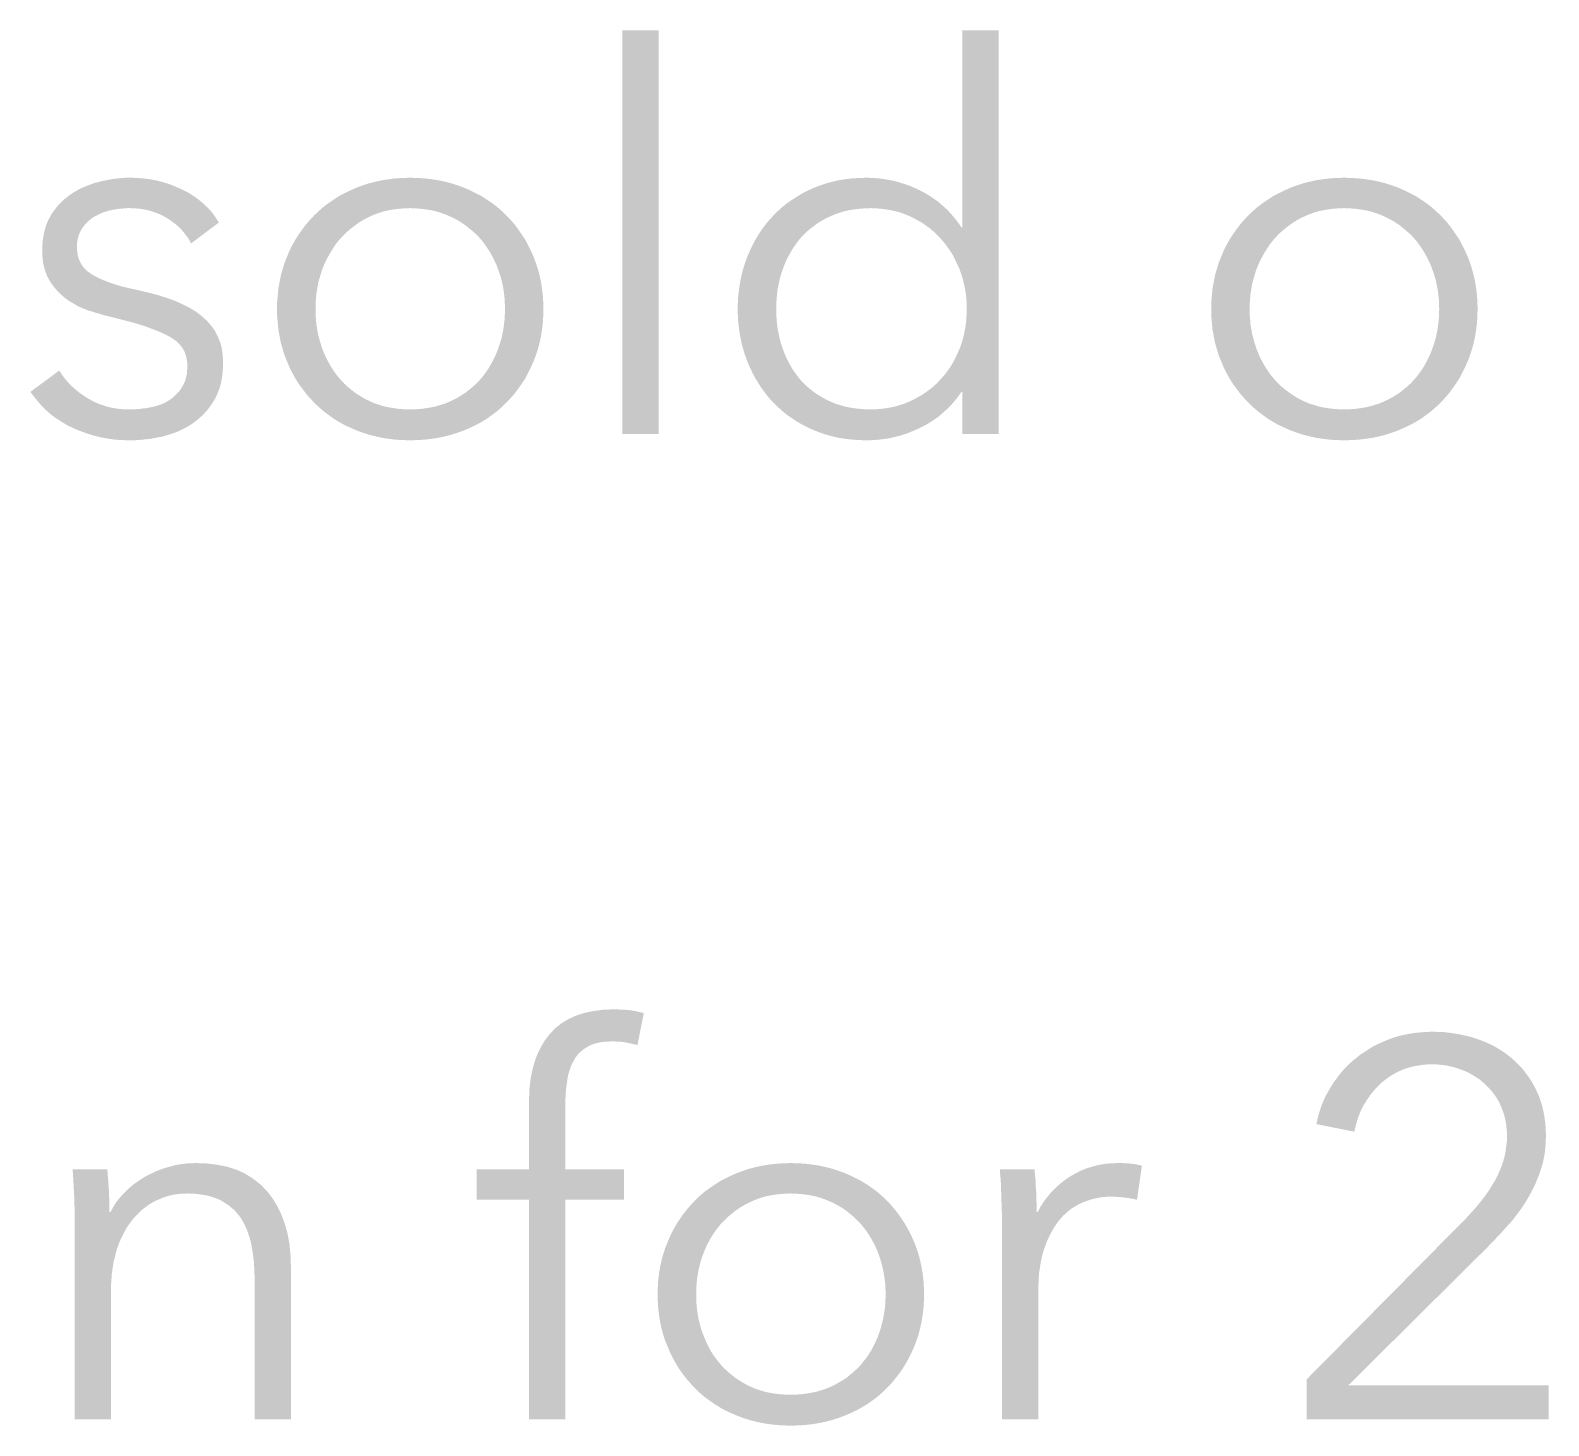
# Model space of a CAD drawing. Header units: millimetres. Extents: x 6 to 126, y 130 to 351.
# Drawn here: x 46.24 to 53.64, y 254.37 to 261.17 of the extents above; entities that cross this region are included whole.
import ezdxf

# ---------------------------------------------------------------- set-up
doc = ezdxf.new("R2010")
doc.units = ezdxf.units.MM
doc.layers.add('RASTER', color=7, linetype='Continuous')

msp = doc.modelspace()

# ---------------------------------------------------------------- hatches: boundary and pattern name
at = {"layer": 'RASTER'}
for points in [[(49.305, 259.2), (49.128, 259.2), (49.128, 261.166), (49.305, 261.166)], [(47.027, 260.128), (47.017, 260.147), (47.005, 260.164), (46.992, 260.181), (46.978, 260.197), (46.963, 260.212), (46.946, 260.226), (46.928, 260.239), (46.909, 260.252), (46.889, 260.263), (46.868, 260.273), (46.846, 260.281), (46.824, 260.288), (46.801, 260.293), (46.777, 260.297), (46.753, 260.299), (46.728, 260.3), (46.716, 260.3), (46.705, 260.299), (46.693, 260.298), (46.681, 260.297), (46.67, 260.296), (46.658, 260.294), (46.646, 260.292), (46.634, 260.289), (46.623, 260.287), (46.612, 260.283), (46.601, 260.28), (46.59, 260.276), (46.58, 260.271), (46.57, 260.266), (46.56, 260.261), (46.551, 260.256), (46.542, 260.25), (46.534, 260.243), (46.526, 260.236), (46.518, 260.229), (46.511, 260.221), (46.505, 260.213), (46.498, 260.205), (46.493, 260.196), (46.488, 260.186), (46.483, 260.177), (46.479, 260.167), (46.476, 260.156), (46.474, 260.145), (46.472, 260.134), (46.471, 260.122), (46.471, 260.11), (46.472, 260.089), (46.475, 260.07), (46.48, 260.051), (46.488, 260.034), (46.498, 260.018), (46.51, 260.004), (46.524, 259.991), (46.541, 259.979), (46.56, 259.968), (46.581, 259.957), (46.605, 259.947), (46.631, 259.937), (46.66, 259.927), (46.691, 259.918), (46.725, 259.91), (46.762, 259.902), (46.814, 259.89), (46.863, 259.877), (46.908, 259.863), (46.949, 259.848), (46.987, 259.831), (47.022, 259.813), (47.053, 259.794), (47.08, 259.773), (47.104, 259.751), (47.125, 259.727), (47.143, 259.702), (47.157, 259.674), (47.169, 259.645), (47.177, 259.614), (47.181, 259.581), (47.183, 259.546), (47.182, 259.52), (47.18, 259.496), (47.177, 259.472), (47.173, 259.45), (47.167, 259.428), (47.16, 259.408), (47.152, 259.389), (47.143, 259.37), (47.132, 259.353), (47.121, 259.336), (47.109, 259.32), (47.096, 259.305), (47.083, 259.291), (47.068, 259.278), (47.053, 259.265), (47.037, 259.253), (47.021, 259.242), (47.004, 259.232), (46.986, 259.223), (46.968, 259.214), (46.95, 259.207), (46.93, 259.2), (46.911, 259.194), (46.891, 259.188), (46.87, 259.184), (46.849, 259.18), (46.829, 259.176), (46.808, 259.174), (46.788, 259.172), (46.767, 259.17), (46.746, 259.169), (46.725, 259.169), (46.691, 259.17), (46.657, 259.172), (46.623, 259.177), (46.59, 259.183), (46.556, 259.191), (46.523, 259.201), (46.49, 259.213), (46.458, 259.226), (46.426, 259.241), (46.396, 259.259), (46.367, 259.278), (46.339, 259.299), (46.313, 259.323), (46.289, 259.348), (46.266, 259.376), (46.244, 259.405), (46.385, 259.509), (46.397, 259.49), (46.411, 259.471), (46.426, 259.453), (46.443, 259.435), (46.461, 259.419), (46.48, 259.403), (46.501, 259.388), (46.523, 259.374), (46.546, 259.361), (46.569, 259.35), (46.593, 259.341), (46.618, 259.333), (46.643, 259.327), (46.669, 259.323), (46.696, 259.32), (46.723, 259.32), (46.737, 259.32), (46.751, 259.32), (46.765, 259.321), (46.779, 259.322), (46.792, 259.324), (46.806, 259.325), (46.819, 259.328), (46.832, 259.33), (46.845, 259.333), (46.857, 259.336), (46.869, 259.34), (46.881, 259.344), (46.892, 259.349), (46.903, 259.354), (46.913, 259.36), (46.923, 259.366), (46.933, 259.373), (46.942, 259.38), (46.95, 259.388), (46.958, 259.396), (46.966, 259.404), (46.973, 259.413), (46.979, 259.423), (46.985, 259.433), (46.991, 259.443), (46.996, 259.454), (47, 259.466), (47.003, 259.478), (47.006, 259.491), (47.007, 259.504), (47.008, 259.518), (47.009, 259.533), (47.007, 259.556), (47.003, 259.578), (46.996, 259.598), (46.986, 259.617), (46.973, 259.634), (46.957, 259.65), (46.938, 259.664), (46.917, 259.677), (46.892, 259.689), (46.865, 259.701), (46.836, 259.712), (46.804, 259.724), (46.769, 259.735), (46.732, 259.746), (46.692, 259.756), (46.65, 259.767), (46.636, 259.77), (46.622, 259.774), (46.608, 259.777), (46.594, 259.781), (46.579, 259.786), (46.564, 259.79), (46.549, 259.795), (46.534, 259.799), (46.519, 259.804), (46.504, 259.81), (46.49, 259.816), (46.475, 259.823), (46.461, 259.831), (46.448, 259.839), (46.434, 259.847), (46.421, 259.856), (46.408, 259.866), (46.396, 259.877), (46.385, 259.888), (46.374, 259.899), (46.363, 259.911), (46.353, 259.924), (46.344, 259.937), (46.335, 259.951), (46.327, 259.966), (46.321, 259.982), (46.315, 259.998), (46.31, 260.016), (46.306, 260.034), (46.304, 260.053), (46.302, 260.073), (46.302, 260.094), (46.302, 260.117), (46.304, 260.139), (46.307, 260.161), (46.311, 260.181), (46.316, 260.201), (46.322, 260.219), (46.329, 260.237), (46.338, 260.254), (46.347, 260.271), (46.358, 260.286), (46.369, 260.301), (46.381, 260.315), (46.393, 260.328), (46.406, 260.341), (46.421, 260.352), (46.436, 260.364), (46.451, 260.374), (46.467, 260.384), (46.484, 260.393), (46.501, 260.401), (46.518, 260.408), (46.537, 260.415), (46.555, 260.422), (46.575, 260.427), (46.594, 260.432), (46.614, 260.436), (46.634, 260.44), (46.654, 260.443), (46.674, 260.445), (46.695, 260.447), (46.715, 260.448), (46.736, 260.448), (46.768, 260.447), (46.799, 260.444), (46.83, 260.44), (46.861, 260.434), (46.892, 260.426), (46.923, 260.416), (46.953, 260.404), (46.983, 260.391), (47.012, 260.376), (47.039, 260.359), (47.064, 260.341), (47.087, 260.322), (47.109, 260.301), (47.129, 260.279), (47.146, 260.255), (47.162, 260.23)], [(49.136, 255.469), (48.85, 255.469), (48.85, 254.4), (48.673, 254.4), (48.673, 255.469), (48.418, 255.469), (48.418, 255.617), (48.673, 255.617), (48.673, 255.95), (48.674, 256), (48.679, 256.048), (48.687, 256.093), (48.698, 256.135), (48.712, 256.175), (48.73, 256.212), (48.75, 256.246), (48.774, 256.277), (48.801, 256.305), (48.832, 256.33), (48.866, 256.35), (48.903, 256.367), (48.944, 256.38), (48.988, 256.389), (49.035, 256.395), (49.086, 256.397), (49.095, 256.397), (49.103, 256.397), (49.112, 256.396), (49.121, 256.396), (49.13, 256.395), (49.14, 256.395), (49.149, 256.394), (49.159, 256.393), (49.169, 256.392), (49.178, 256.391), (49.188, 256.389), (49.197, 256.387), (49.206, 256.385), (49.215, 256.383), (49.223, 256.381), (49.232, 256.379), (49.201, 256.223), (49.193, 256.225), (49.186, 256.226), (49.179, 256.228), (49.172, 256.23), (49.165, 256.231), (49.158, 256.233), (49.151, 256.234), (49.143, 256.236), (49.136, 256.237), (49.129, 256.238), (49.121, 256.239), (49.113, 256.24), (49.105, 256.24), (49.096, 256.24), (49.087, 256.241), (49.078, 256.241), (49.061, 256.24), (49.045, 256.239), (49.029, 256.238), (49.014, 256.235), (49, 256.232), (48.987, 256.228), (48.974, 256.223), (48.963, 256.217), (48.952, 256.211), (48.941, 256.204), (48.932, 256.197), (48.922, 256.189), (48.914, 256.181), (48.906, 256.171), (48.899, 256.162), (48.893, 256.151), (48.887, 256.14), (48.881, 256.129), (48.876, 256.117), (48.872, 256.105), (48.868, 256.092), (48.864, 256.079), (48.861, 256.065), (48.859, 256.051), (48.857, 256.037), (48.855, 256.022), (48.853, 256.007), (48.852, 255.992), (48.851, 255.976), (48.85, 255.961), (48.85, 255.945), (48.85, 255.929), (48.85, 255.617), (49.136, 255.617)], [(53.639, 254.4), (52.461, 254.4), (52.461, 254.595), (53.215, 255.357), (53.225, 255.367), (53.236, 255.378), (53.246, 255.389), (53.256, 255.4), (53.266, 255.411), (53.277, 255.423), (53.287, 255.435), (53.297, 255.447), (53.307, 255.459), (53.316, 255.471), (53.326, 255.483), (53.335, 255.496), (53.344, 255.508), (53.352, 255.521), (53.36, 255.534), (53.368, 255.547), (53.376, 255.56), (53.383, 255.573), (53.39, 255.587), (53.396, 255.6), (53.402, 255.614), (53.408, 255.628), (53.413, 255.643), (53.418, 255.657), (53.422, 255.672), (53.426, 255.687), (53.429, 255.702), (53.431, 255.717), (53.433, 255.732), (53.435, 255.747), (53.436, 255.762), (53.436, 255.778), (53.436, 255.798), (53.434, 255.817), (53.432, 255.836), (53.429, 255.855), (53.425, 255.873), (53.42, 255.89), (53.414, 255.907), (53.407, 255.924), (53.4, 255.94), (53.392, 255.955), (53.383, 255.97), (53.373, 255.984), (53.363, 255.997), (53.352, 256.01), (53.34, 256.022), (53.328, 256.034), (53.315, 256.045), (53.302, 256.056), (53.288, 256.065), (53.274, 256.074), (53.259, 256.083), (53.243, 256.091), (53.227, 256.098), (53.211, 256.104), (53.194, 256.11), (53.178, 256.115), (53.16, 256.119), (53.143, 256.123), (53.126, 256.126), (53.108, 256.127), (53.09, 256.129), (53.072, 256.129), (53.036, 256.128), (53.001, 256.123), (52.967, 256.116), (52.936, 256.106), (52.905, 256.093), (52.876, 256.077), (52.848, 256.058), (52.822, 256.037), (52.798, 256.013), (52.776, 255.987), (52.757, 255.96), (52.739, 255.932), (52.724, 255.902), (52.711, 255.87), (52.701, 255.836), (52.692, 255.801), (52.508, 255.838), (52.513, 255.862), (52.519, 255.885), (52.526, 255.908), (52.534, 255.931), (52.543, 255.953), (52.553, 255.975), (52.565, 255.996), (52.577, 256.017), (52.59, 256.038), (52.604, 256.057), (52.618, 256.076), (52.633, 256.095), (52.649, 256.112), (52.666, 256.129), (52.683, 256.145), (52.702, 256.16), (52.72, 256.175), (52.74, 256.188), (52.76, 256.201), (52.78, 256.214), (52.802, 256.225), (52.824, 256.235), (52.846, 256.245), (52.869, 256.254), (52.893, 256.262), (52.917, 256.269), (52.942, 256.274), (52.967, 256.279), (52.992, 256.283), (53.018, 256.285), (53.045, 256.287), (53.072, 256.288), (53.1, 256.287), (53.127, 256.286), (53.154, 256.283), (53.181, 256.279), (53.207, 256.275), (53.233, 256.269), (53.259, 256.263), (53.284, 256.255), (53.309, 256.246), (53.332, 256.237), (53.356, 256.226), (53.378, 256.215), (53.399, 256.202), (53.42, 256.189), (53.44, 256.174), (53.459, 256.159), (53.478, 256.142), (53.495, 256.125), (53.512, 256.107), (53.527, 256.087), (53.542, 256.067), (53.556, 256.046), (53.568, 256.024), (53.58, 256), (53.591, 255.976), (53.6, 255.951), (53.608, 255.925), (53.614, 255.898), (53.619, 255.87), (53.623, 255.841), (53.625, 255.811), (53.626, 255.781), (53.625, 255.759), (53.624, 255.737), (53.622, 255.716), (53.62, 255.695), (53.616, 255.675), (53.612, 255.655), (53.607, 255.636), (53.601, 255.617), (53.595, 255.598), (53.588, 255.58), (53.58, 255.561), (53.573, 255.543), (53.564, 255.526), (53.555, 255.508), (53.546, 255.491), (53.536, 255.474), (53.526, 255.457), (53.515, 255.44), (53.504, 255.424), (53.492, 255.408), (53.48, 255.392), (53.468, 255.376), (53.455, 255.36), (53.441, 255.345), (53.427, 255.33), (53.414, 255.315), (53.4, 255.299), (53.385, 255.284), (53.371, 255.269), (53.356, 255.254), (53.342, 255.239), (53.327, 255.224), (52.664, 254.566), (53.639, 254.566)], [(46.619, 255.617), (46.62, 255.604), (46.621, 255.591), (46.622, 255.578), (46.623, 255.565), (46.624, 255.551), (46.625, 255.537), (46.626, 255.522), (46.627, 255.508), (46.627, 255.493), (46.628, 255.479), (46.628, 255.466), (46.629, 255.453), (46.629, 255.441), (46.629, 255.43), (46.629, 255.419), (46.629, 255.409), (46.634, 255.409), (46.648, 255.435), (46.664, 255.46), (46.683, 255.483), (46.703, 255.505), (46.725, 255.526), (46.749, 255.546), (46.775, 255.564), (46.803, 255.582), (46.833, 255.597), (46.863, 255.611), (46.893, 255.622), (46.924, 255.631), (46.955, 255.639), (46.986, 255.644), (47.018, 255.647), (47.05, 255.648), (47.106, 255.646), (47.159, 255.639), (47.208, 255.629), (47.253, 255.614), (47.294, 255.594), (47.332, 255.57), (47.367, 255.542), (47.398, 255.51), (47.425, 255.474), (47.448, 255.436), (47.468, 255.394), (47.484, 255.35), (47.497, 255.303), (47.506, 255.254), (47.511, 255.201), (47.513, 255.146), (47.513, 254.4), (47.336, 254.4), (47.336, 255.073), (47.336, 255.097), (47.335, 255.12), (47.334, 255.143), (47.333, 255.165), (47.33, 255.187), (47.328, 255.207), (47.324, 255.228), (47.321, 255.248), (47.317, 255.267), (47.312, 255.285), (47.306, 255.303), (47.3, 255.32), (47.293, 255.336), (47.285, 255.352), (47.277, 255.367), (47.268, 255.382), (47.258, 255.395), (47.247, 255.408), (47.236, 255.42), (47.223, 255.431), (47.21, 255.442), (47.196, 255.451), (47.182, 255.46), (47.166, 255.469), (47.15, 255.476), (47.132, 255.482), (47.114, 255.488), (47.094, 255.492), (47.074, 255.495), (47.052, 255.498), (47.03, 255.499), (47.006, 255.5), (46.989, 255.499), (46.971, 255.498), (46.954, 255.496), (46.937, 255.493), (46.92, 255.489), (46.903, 255.484), (46.886, 255.478), (46.87, 255.471), (46.853, 255.464), (46.837, 255.455), (46.822, 255.446), (46.807, 255.435), (46.792, 255.424), (46.778, 255.411), (46.765, 255.398), (46.751, 255.384), (46.739, 255.369), (46.727, 255.353), (46.715, 255.336), (46.705, 255.318), (46.695, 255.299), (46.685, 255.279), (46.676, 255.258), (46.668, 255.236), (46.661, 255.213), (46.655, 255.189), (46.649, 255.164), (46.645, 255.138), (46.641, 255.111), (46.639, 255.083), (46.637, 255.054), (46.637, 255.024), (46.637, 254.4), (46.46, 254.4), (46.46, 255.349), (46.46, 255.362), (46.46, 255.375), (46.46, 255.39), (46.46, 255.406), (46.459, 255.422), (46.459, 255.439), (46.458, 255.457), (46.458, 255.476), (46.457, 255.496), (46.456, 255.514), (46.455, 255.533), (46.454, 255.551), (46.453, 255.568), (46.452, 255.585), (46.451, 255.601), (46.45, 255.617)], [(50.976, 255.349), (50.976, 255.362), (50.976, 255.375), (50.976, 255.39), (50.976, 255.406), (50.975, 255.422), (50.975, 255.439), (50.974, 255.457), (50.974, 255.476), (50.973, 255.496), (50.972, 255.514), (50.971, 255.533), (50.971, 255.551), (50.97, 255.568), (50.968, 255.585), (50.967, 255.601), (50.966, 255.617), (51.135, 255.617), (51.136, 255.604), (51.137, 255.591), (51.139, 255.578), (51.14, 255.565), (51.14, 255.551), (51.141, 255.537), (51.142, 255.522), (51.143, 255.508), (51.143, 255.493), (51.144, 255.479), (51.144, 255.466), (51.145, 255.453), (51.145, 255.441), (51.145, 255.43), (51.145, 255.419), (51.145, 255.409), (51.151, 255.409), (51.164, 255.435), (51.18, 255.46), (51.197, 255.483), (51.216, 255.505), (51.236, 255.526), (51.258, 255.546), (51.281, 255.564), (51.307, 255.582), (51.333, 255.597), (51.36, 255.611), (51.388, 255.622), (51.417, 255.631), (51.447, 255.639), (51.477, 255.644), (51.509, 255.647), (51.541, 255.648), (51.549, 255.648), (51.557, 255.648), (51.565, 255.648), (51.573, 255.647), (51.58, 255.647), (51.588, 255.647), (51.595, 255.646), (51.602, 255.645), (51.609, 255.645), (51.615, 255.644), (51.622, 255.643), (51.629, 255.642), (51.636, 255.64), (51.643, 255.639), (51.65, 255.637), (51.658, 255.635), (51.634, 255.469), (51.63, 255.47), (51.625, 255.471), (51.62, 255.473), (51.613, 255.474), (51.607, 255.475), (51.599, 255.476), (51.591, 255.478), (51.582, 255.479), (51.573, 255.48), (51.564, 255.481), (51.555, 255.482), (51.546, 255.483), (51.537, 255.483), (51.528, 255.484), (51.519, 255.484), (51.509, 255.484), (51.492, 255.484), (51.475, 255.483), (51.457, 255.481), (51.441, 255.478), (51.424, 255.474), (51.407, 255.47), (51.391, 255.464), (51.374, 255.458), (51.358, 255.451), (51.343, 255.443), (51.328, 255.434), (51.313, 255.425), (51.3, 255.414), (51.286, 255.402), (51.273, 255.39), (51.261, 255.376), (51.249, 255.362), (51.238, 255.346), (51.228, 255.33), (51.218, 255.313), (51.208, 255.294), (51.199, 255.275), (51.191, 255.255), (51.183, 255.233), (51.176, 255.211), (51.17, 255.188), (51.165, 255.163), (51.161, 255.137), (51.157, 255.111), (51.155, 255.083), (51.154, 255.054), (51.153, 255.024), (51.153, 254.4), (50.976, 254.4), (50.976, 255.349)]]:
    msp.add_hatch(color=7, dxfattribs=at).paths.add_polyline_path(points)
h = msp.add_hatch(color=7, dxfattribs=at)
h.paths.add_polyline_path([(50.779, 259.405), (50.759, 259.377), (50.737, 259.35), (50.714, 259.326), (50.689, 259.303), (50.663, 259.281), (50.635, 259.262), (50.606, 259.244), (50.576, 259.229), (50.545, 259.215), (50.513, 259.202), (50.481, 259.192), (50.449, 259.184), (50.417, 259.177), (50.384, 259.173), (50.352, 259.17), (50.319, 259.169), (50.283, 259.17), (50.249, 259.172), (50.215, 259.176), (50.182, 259.181), (50.151, 259.188), (50.119, 259.197), (50.089, 259.207), (50.06, 259.218), (50.032, 259.231), (50.004, 259.245), (49.978, 259.26), (49.953, 259.277), (49.928, 259.294), (49.905, 259.313), (49.883, 259.333), (49.862, 259.353), (49.842, 259.375), (49.824, 259.398), (49.806, 259.422), (49.79, 259.447), (49.774, 259.473), (49.76, 259.5), (49.747, 259.527), (49.735, 259.556), (49.724, 259.586), (49.715, 259.616), (49.707, 259.647), (49.701, 259.678), (49.696, 259.71), (49.692, 259.742), (49.69, 259.775), (49.689, 259.808), (49.69, 259.842), (49.692, 259.875), (49.696, 259.907), (49.701, 259.939), (49.707, 259.97), (49.715, 260.001), (49.724, 260.031), (49.735, 260.061), (49.747, 260.089), (49.76, 260.117), (49.774, 260.144), (49.79, 260.17), (49.806, 260.195), (49.824, 260.219), (49.842, 260.241), (49.862, 260.263), (49.883, 260.284), (49.905, 260.304), (49.928, 260.323), (49.953, 260.34), (49.978, 260.356), (50.004, 260.372), (50.032, 260.386), (50.06, 260.399), (50.089, 260.41), (50.119, 260.42), (50.151, 260.429), (50.182, 260.436), (50.215, 260.441), (50.249, 260.445), (50.283, 260.447), (50.319, 260.448), (50.352, 260.447), (50.384, 260.444), (50.417, 260.439), (50.449, 260.433), (50.481, 260.424), (50.513, 260.414), (50.545, 260.401), (50.576, 260.387), (50.606, 260.371), (50.635, 260.353), (50.663, 260.333), (50.689, 260.311), (50.714, 260.288), (50.737, 260.262), (50.759, 260.235), (50.779, 260.206), (50.784, 260.206), (50.784, 261.166), (50.961, 261.166), (50.961, 259.2), (50.784, 259.2), (50.784, 259.405)])
h.paths.add_polyline_path([(49.877, 259.808), (49.877, 259.783), (49.879, 259.758), (49.881, 259.734), (49.884, 259.71), (49.889, 259.686), (49.894, 259.663), (49.9, 259.64), (49.908, 259.617), (49.916, 259.595), (49.925, 259.574), (49.935, 259.553), (49.946, 259.533), (49.957, 259.514), (49.97, 259.496), (49.983, 259.478), (49.997, 259.461), (50.013, 259.445), (50.028, 259.43), (50.045, 259.416), (50.063, 259.402), (50.081, 259.39), (50.101, 259.378), (50.121, 259.367), (50.142, 259.357), (50.164, 259.348), (50.186, 259.341), (50.209, 259.334), (50.233, 259.329), (50.258, 259.325), (50.284, 259.322), (50.31, 259.32), (50.337, 259.32), (50.362, 259.32), (50.387, 259.322), (50.411, 259.325), (50.434, 259.329), (50.457, 259.334), (50.48, 259.341), (50.502, 259.348), (50.524, 259.357), (50.545, 259.367), (50.565, 259.378), (50.585, 259.389), (50.604, 259.402), (50.622, 259.415), (50.64, 259.429), (50.656, 259.444), (50.672, 259.46), (50.687, 259.477), (50.702, 259.494), (50.715, 259.512), (50.728, 259.531), (50.74, 259.551), (50.75, 259.571), (50.76, 259.593), (50.77, 259.615), (50.778, 259.637), (50.785, 259.66), (50.791, 259.684), (50.796, 259.708), (50.8, 259.732), (50.803, 259.757), (50.804, 259.783), (50.805, 259.808), (50.804, 259.834), (50.803, 259.86), (50.8, 259.884), (50.796, 259.909), (50.791, 259.933), (50.785, 259.956), (50.778, 259.979), (50.77, 260.002), (50.76, 260.024), (50.75, 260.045), (50.74, 260.066), (50.728, 260.086), (50.715, 260.105), (50.702, 260.123), (50.687, 260.141), (50.672, 260.158), (50.656, 260.174), (50.64, 260.189), (50.622, 260.204), (50.604, 260.217), (50.585, 260.23), (50.565, 260.241), (50.545, 260.252), (50.524, 260.262), (50.502, 260.271), (50.48, 260.279), (50.457, 260.285), (50.434, 260.29), (50.411, 260.294), (50.387, 260.297), (50.362, 260.299), (50.337, 260.3), (50.31, 260.299), (50.284, 260.297), (50.258, 260.294), (50.233, 260.29), (50.209, 260.285), (50.186, 260.278), (50.164, 260.27), (50.142, 260.261), (50.121, 260.251), (50.101, 260.24), (50.081, 260.228), (50.063, 260.215), (50.045, 260.201), (50.028, 260.187), (50.013, 260.172), (49.997, 260.156), (49.983, 260.139), (49.97, 260.121), (49.957, 260.102), (49.946, 260.083), (49.935, 260.063), (49.925, 260.043), (49.916, 260.022), (49.908, 260), (49.9, 259.977), (49.894, 259.954), (49.889, 259.931), (49.884, 259.907), (49.881, 259.883), (49.879, 259.858), (49.877, 259.834), (49.877, 259.808)], flags=0)
h = msp.add_hatch(color=7, dxfattribs=at)
h.paths.add_polyline_path([(48.743, 259.808), (48.742, 259.774), (48.74, 259.741), (48.736, 259.708), (48.731, 259.676), (48.724, 259.644), (48.716, 259.613), (48.706, 259.583), (48.695, 259.554), (48.682, 259.525), (48.668, 259.497), (48.654, 259.47), (48.637, 259.444), (48.62, 259.42), (48.602, 259.396), (48.582, 259.373), (48.561, 259.351), (48.539, 259.33), (48.516, 259.31), (48.492, 259.292), (48.467, 259.274), (48.441, 259.258), (48.413, 259.243), (48.385, 259.23), (48.356, 259.217), (48.325, 259.206), (48.294, 259.196), (48.263, 259.188), (48.23, 259.181), (48.197, 259.176), (48.163, 259.172), (48.128, 259.17), (48.093, 259.169), (48.058, 259.17), (48.024, 259.172), (47.991, 259.176), (47.958, 259.181), (47.926, 259.188), (47.894, 259.196), (47.863, 259.206), (47.833, 259.217), (47.804, 259.23), (47.775, 259.243), (47.748, 259.258), (47.722, 259.274), (47.697, 259.292), (47.673, 259.31), (47.65, 259.33), (47.628, 259.351), (47.607, 259.373), (47.587, 259.396), (47.569, 259.42), (47.551, 259.444), (47.535, 259.47), (47.52, 259.497), (47.506, 259.525), (47.494, 259.554), (47.482, 259.583), (47.473, 259.613), (47.464, 259.644), (47.458, 259.676), (47.452, 259.708), (47.449, 259.741), (47.446, 259.774), (47.446, 259.808), (47.446, 259.843), (47.449, 259.876), (47.452, 259.909), (47.458, 259.941), (47.464, 259.973), (47.473, 260.003), (47.482, 260.034), (47.494, 260.063), (47.506, 260.092), (47.52, 260.12), (47.535, 260.147), (47.551, 260.172), (47.569, 260.197), (47.587, 260.221), (47.607, 260.244), (47.628, 260.266), (47.65, 260.287), (47.673, 260.307), (47.697, 260.325), (47.722, 260.342), (47.748, 260.359), (47.775, 260.373), (47.804, 260.387), (47.833, 260.4), (47.863, 260.411), (47.894, 260.421), (47.926, 260.429), (47.958, 260.436), (47.991, 260.441), (48.024, 260.445), (48.058, 260.447), (48.093, 260.448), (48.128, 260.447), (48.163, 260.445), (48.197, 260.441), (48.23, 260.436), (48.263, 260.429), (48.294, 260.421), (48.325, 260.411), (48.356, 260.4), (48.385, 260.387), (48.413, 260.373), (48.441, 260.359), (48.467, 260.342), (48.492, 260.325), (48.516, 260.307), (48.539, 260.287), (48.561, 260.266), (48.582, 260.244), (48.602, 260.221), (48.62, 260.197), (48.637, 260.172), (48.654, 260.147), (48.668, 260.12), (48.682, 260.092), (48.695, 260.063), (48.706, 260.034), (48.716, 260.003), (48.724, 259.973), (48.731, 259.941), (48.736, 259.909), (48.74, 259.876), (48.742, 259.843), (48.743, 259.808)])
h.paths.add_polyline_path([(48.556, 259.808), (48.555, 259.834), (48.554, 259.858), (48.551, 259.883), (48.548, 259.907), (48.543, 259.931), (48.538, 259.954), (48.531, 259.977), (48.523, 260), (48.515, 260.022), (48.505, 260.043), (48.495, 260.063), (48.484, 260.083), (48.472, 260.102), (48.459, 260.121), (48.446, 260.139), (48.431, 260.156), (48.416, 260.172), (48.399, 260.187), (48.382, 260.201), (48.365, 260.215), (48.346, 260.228), (48.327, 260.24), (48.306, 260.251), (48.285, 260.261), (48.264, 260.27), (48.241, 260.278), (48.218, 260.285), (48.194, 260.29), (48.17, 260.294), (48.145, 260.297), (48.119, 260.299), (48.093, 260.3), (48.067, 260.299), (48.041, 260.297), (48.016, 260.294), (47.992, 260.29), (47.968, 260.285), (47.946, 260.278), (47.923, 260.27), (47.902, 260.261), (47.881, 260.251), (47.861, 260.24), (47.842, 260.228), (47.824, 260.215), (47.806, 260.201), (47.789, 260.187), (47.773, 260.172), (47.758, 260.156), (47.743, 260.139), (47.729, 260.121), (47.717, 260.102), (47.705, 260.083), (47.694, 260.063), (47.683, 260.043), (47.674, 260.022), (47.665, 260), (47.658, 259.977), (47.651, 259.954), (47.645, 259.931), (47.641, 259.907), (47.637, 259.883), (47.635, 259.858), (47.633, 259.834), (47.633, 259.808), (47.633, 259.783), (47.635, 259.758), (47.637, 259.734), (47.641, 259.71), (47.645, 259.686), (47.651, 259.663), (47.658, 259.64), (47.665, 259.617), (47.674, 259.595), (47.683, 259.574), (47.694, 259.553), (47.705, 259.533), (47.717, 259.514), (47.729, 259.496), (47.743, 259.478), (47.758, 259.461), (47.773, 259.445), (47.789, 259.43), (47.806, 259.416), (47.824, 259.402), (47.842, 259.39), (47.861, 259.378), (47.881, 259.367), (47.902, 259.357), (47.923, 259.348), (47.946, 259.341), (47.968, 259.334), (47.992, 259.329), (48.016, 259.325), (48.041, 259.322), (48.067, 259.32), (48.093, 259.32), (48.119, 259.32), (48.145, 259.322), (48.17, 259.325), (48.194, 259.329), (48.218, 259.334), (48.241, 259.341), (48.264, 259.348), (48.285, 259.357), (48.306, 259.367), (48.327, 259.378), (48.346, 259.39), (48.365, 259.402), (48.382, 259.416), (48.399, 259.43), (48.416, 259.445), (48.431, 259.461), (48.446, 259.478), (48.459, 259.496), (48.472, 259.514), (48.484, 259.533), (48.495, 259.553), (48.505, 259.574), (48.515, 259.595), (48.523, 259.617), (48.531, 259.64), (48.538, 259.663), (48.543, 259.686), (48.548, 259.71), (48.551, 259.734), (48.554, 259.758), (48.555, 259.783), (48.556, 259.808)], flags=0)
h = msp.add_hatch(color=7, dxfattribs=at)
h.paths.add_polyline_path([(53.293, 259.808), (53.292, 259.774), (53.29, 259.741), (53.286, 259.708), (53.281, 259.676), (53.274, 259.644), (53.266, 259.613), (53.256, 259.583), (53.245, 259.554), (53.232, 259.525), (53.218, 259.497), (53.204, 259.47), (53.187, 259.444), (53.17, 259.42), (53.152, 259.396), (53.132, 259.373), (53.111, 259.351), (53.089, 259.33), (53.066, 259.31), (53.042, 259.292), (53.017, 259.274), (52.991, 259.258), (52.963, 259.243), (52.935, 259.23), (52.906, 259.217), (52.875, 259.206), (52.844, 259.196), (52.813, 259.188), (52.78, 259.181), (52.747, 259.176), (52.713, 259.172), (52.678, 259.17), (52.643, 259.169), (52.608, 259.17), (52.574, 259.172), (52.541, 259.176), (52.508, 259.181), (52.476, 259.188), (52.444, 259.196), (52.413, 259.206), (52.383, 259.217), (52.354, 259.23), (52.325, 259.243), (52.298, 259.258), (52.272, 259.274), (52.247, 259.292), (52.223, 259.31), (52.2, 259.33), (52.178, 259.351), (52.157, 259.373), (52.137, 259.396), (52.119, 259.42), (52.101, 259.444), (52.085, 259.47), (52.07, 259.497), (52.056, 259.525), (52.044, 259.554), (52.032, 259.583), (52.023, 259.613), (52.014, 259.644), (52.008, 259.676), (52.002, 259.708), (51.999, 259.741), (51.996, 259.774), (51.996, 259.808), (51.996, 259.843), (51.999, 259.876), (52.002, 259.909), (52.008, 259.941), (52.014, 259.973), (52.023, 260.003), (52.032, 260.034), (52.044, 260.063), (52.056, 260.092), (52.07, 260.12), (52.085, 260.147), (52.101, 260.172), (52.119, 260.197), (52.137, 260.221), (52.157, 260.244), (52.178, 260.266), (52.2, 260.287), (52.223, 260.307), (52.247, 260.325), (52.272, 260.342), (52.298, 260.359), (52.325, 260.373), (52.354, 260.387), (52.383, 260.4), (52.413, 260.411), (52.444, 260.421), (52.476, 260.429), (52.508, 260.436), (52.541, 260.441), (52.574, 260.445), (52.608, 260.447), (52.643, 260.448), (52.678, 260.447), (52.713, 260.445), (52.747, 260.441), (52.78, 260.436), (52.813, 260.429), (52.844, 260.421), (52.875, 260.411), (52.906, 260.4), (52.935, 260.387), (52.963, 260.373), (52.991, 260.359), (53.017, 260.342), (53.042, 260.325), (53.066, 260.307), (53.089, 260.287), (53.111, 260.266), (53.132, 260.244), (53.152, 260.221), (53.17, 260.197), (53.187, 260.172), (53.204, 260.147), (53.218, 260.12), (53.232, 260.092), (53.245, 260.063), (53.256, 260.034), (53.266, 260.003), (53.274, 259.973), (53.281, 259.941), (53.286, 259.909), (53.29, 259.876), (53.292, 259.843), (53.293, 259.808)])
h.paths.add_polyline_path([(53.106, 259.808), (53.105, 259.834), (53.104, 259.858), (53.101, 259.883), (53.098, 259.907), (53.093, 259.931), (53.088, 259.954), (53.081, 259.977), (53.073, 260), (53.065, 260.022), (53.055, 260.043), (53.045, 260.063), (53.034, 260.083), (53.022, 260.102), (53.009, 260.121), (52.996, 260.139), (52.981, 260.156), (52.966, 260.172), (52.949, 260.187), (52.932, 260.201), (52.915, 260.215), (52.896, 260.228), (52.877, 260.24), (52.856, 260.251), (52.835, 260.261), (52.814, 260.27), (52.791, 260.278), (52.768, 260.285), (52.744, 260.29), (52.72, 260.294), (52.695, 260.297), (52.669, 260.299), (52.643, 260.3), (52.617, 260.299), (52.591, 260.297), (52.566, 260.294), (52.542, 260.29), (52.518, 260.285), (52.496, 260.278), (52.473, 260.27), (52.452, 260.261), (52.431, 260.251), (52.411, 260.24), (52.392, 260.228), (52.374, 260.215), (52.356, 260.201), (52.339, 260.187), (52.323, 260.172), (52.308, 260.156), (52.293, 260.139), (52.279, 260.121), (52.267, 260.102), (52.255, 260.083), (52.244, 260.063), (52.233, 260.043), (52.224, 260.022), (52.215, 260), (52.208, 259.977), (52.201, 259.954), (52.195, 259.931), (52.191, 259.907), (52.187, 259.883), (52.185, 259.858), (52.183, 259.834), (52.183, 259.808), (52.183, 259.783), (52.185, 259.758), (52.187, 259.734), (52.191, 259.71), (52.195, 259.686), (52.201, 259.663), (52.208, 259.64), (52.215, 259.617), (52.224, 259.595), (52.233, 259.574), (52.244, 259.553), (52.255, 259.533), (52.267, 259.514), (52.279, 259.496), (52.293, 259.478), (52.308, 259.461), (52.323, 259.445), (52.339, 259.43), (52.356, 259.416), (52.374, 259.402), (52.392, 259.39), (52.411, 259.378), (52.431, 259.367), (52.452, 259.357), (52.473, 259.348), (52.496, 259.341), (52.518, 259.334), (52.542, 259.329), (52.566, 259.325), (52.591, 259.322), (52.617, 259.32), (52.643, 259.32), (52.669, 259.32), (52.695, 259.322), (52.72, 259.325), (52.744, 259.329), (52.768, 259.334), (52.791, 259.341), (52.814, 259.348), (52.835, 259.357), (52.856, 259.367), (52.877, 259.378), (52.896, 259.39), (52.915, 259.402), (52.932, 259.416), (52.949, 259.43), (52.966, 259.445), (52.981, 259.461), (52.996, 259.478), (53.009, 259.496), (53.022, 259.514), (53.034, 259.533), (53.045, 259.553), (53.055, 259.574), (53.065, 259.595), (53.073, 259.617), (53.081, 259.64), (53.088, 259.663), (53.093, 259.686), (53.098, 259.71), (53.101, 259.734), (53.104, 259.758), (53.105, 259.783), (53.106, 259.808)], flags=0)
h = msp.add_hatch(color=7, dxfattribs=at)
h.paths.add_polyline_path([(50.597, 255.008), (50.596, 254.974), (50.594, 254.941), (50.59, 254.908), (50.585, 254.876), (50.578, 254.844), (50.57, 254.813), (50.56, 254.783), (50.549, 254.754), (50.536, 254.725), (50.522, 254.697), (50.507, 254.67), (50.491, 254.644), (50.474, 254.62), (50.455, 254.596), (50.436, 254.573), (50.415, 254.551), (50.393, 254.53), (50.37, 254.51), (50.346, 254.492), (50.321, 254.474), (50.294, 254.458), (50.267, 254.443), (50.239, 254.43), (50.209, 254.417), (50.179, 254.406), (50.148, 254.396), (50.116, 254.388), (50.084, 254.381), (50.051, 254.376), (50.017, 254.372), (49.982, 254.37), (49.947, 254.369), (49.912, 254.37), (49.878, 254.372), (49.844, 254.376), (49.812, 254.381), (49.779, 254.388), (49.748, 254.396), (49.717, 254.406), (49.687, 254.417), (49.657, 254.43), (49.629, 254.443), (49.602, 254.458), (49.576, 254.474), (49.551, 254.492), (49.526, 254.51), (49.503, 254.53), (49.481, 254.551), (49.461, 254.573), (49.441, 254.596), (49.422, 254.62), (49.405, 254.644), (49.389, 254.67), (49.374, 254.697), (49.36, 254.725), (49.348, 254.754), (49.336, 254.783), (49.326, 254.813), (49.318, 254.844), (49.311, 254.876), (49.306, 254.908), (49.302, 254.941), (49.3, 254.974), (49.299, 255.008), (49.3, 255.043), (49.302, 255.076), (49.306, 255.109), (49.311, 255.141), (49.318, 255.173), (49.326, 255.203), (49.336, 255.234), (49.348, 255.263), (49.36, 255.292), (49.374, 255.32), (49.389, 255.347), (49.405, 255.372), (49.422, 255.397), (49.441, 255.421), (49.461, 255.444), (49.481, 255.466), (49.503, 255.487), (49.526, 255.507), (49.551, 255.525), (49.576, 255.542), (49.602, 255.559), (49.629, 255.573), (49.657, 255.587), (49.687, 255.6), (49.717, 255.611), (49.748, 255.621), (49.779, 255.629), (49.812, 255.636), (49.844, 255.641), (49.878, 255.645), (49.912, 255.647), (49.947, 255.648), (49.982, 255.647), (50.017, 255.645), (50.051, 255.641), (50.084, 255.636), (50.116, 255.629), (50.148, 255.621), (50.179, 255.611), (50.209, 255.6), (50.239, 255.587), (50.267, 255.573), (50.294, 255.559), (50.321, 255.542), (50.346, 255.525), (50.37, 255.507), (50.393, 255.487), (50.415, 255.466), (50.436, 255.444), (50.455, 255.421), (50.474, 255.397), (50.491, 255.372), (50.507, 255.347), (50.522, 255.32), (50.536, 255.292), (50.549, 255.263), (50.56, 255.234), (50.57, 255.203), (50.578, 255.173), (50.585, 255.141), (50.59, 255.109), (50.594, 255.076), (50.596, 255.043), (50.597, 255.008)])
h.paths.add_polyline_path([(50.41, 255.008), (50.409, 255.034), (50.408, 255.058), (50.405, 255.083), (50.401, 255.107), (50.397, 255.131), (50.391, 255.154), (50.385, 255.177), (50.377, 255.2), (50.369, 255.222), (50.359, 255.243), (50.349, 255.263), (50.338, 255.283), (50.326, 255.302), (50.313, 255.321), (50.299, 255.339), (50.285, 255.356), (50.269, 255.372), (50.253, 255.387), (50.236, 255.401), (50.219, 255.415), (50.2, 255.428), (50.18, 255.44), (50.16, 255.451), (50.139, 255.461), (50.117, 255.47), (50.095, 255.478), (50.072, 255.485), (50.048, 255.49), (50.024, 255.494), (49.999, 255.497), (49.973, 255.499), (49.947, 255.5), (49.92, 255.499), (49.895, 255.497), (49.87, 255.494), (49.846, 255.49), (49.822, 255.485), (49.799, 255.478), (49.777, 255.47), (49.756, 255.461), (49.735, 255.451), (49.715, 255.44), (49.696, 255.428), (49.677, 255.415), (49.66, 255.401), (49.643, 255.387), (49.627, 255.372), (49.611, 255.356), (49.597, 255.339), (49.583, 255.321), (49.57, 255.302), (49.558, 255.283), (49.547, 255.263), (49.537, 255.243), (49.528, 255.222), (49.519, 255.2), (49.511, 255.177), (49.505, 255.154), (49.499, 255.131), (49.495, 255.107), (49.491, 255.083), (49.489, 255.058), (49.487, 255.034), (49.487, 255.008), (49.487, 254.983), (49.489, 254.958), (49.491, 254.934), (49.495, 254.91), (49.499, 254.886), (49.505, 254.863), (49.511, 254.84), (49.519, 254.817), (49.528, 254.795), (49.537, 254.774), (49.547, 254.753), (49.558, 254.733), (49.57, 254.714), (49.583, 254.696), (49.597, 254.678), (49.611, 254.661), (49.627, 254.645), (49.643, 254.63), (49.66, 254.616), (49.677, 254.602), (49.696, 254.59), (49.715, 254.578), (49.735, 254.567), (49.756, 254.557), (49.777, 254.548), (49.799, 254.541), (49.822, 254.534), (49.846, 254.529), (49.87, 254.525), (49.895, 254.522), (49.92, 254.52), (49.947, 254.52), (49.973, 254.52), (49.999, 254.522), (50.024, 254.525), (50.048, 254.529), (50.072, 254.534), (50.095, 254.541), (50.117, 254.548), (50.139, 254.557), (50.16, 254.567), (50.18, 254.578), (50.2, 254.59), (50.219, 254.602), (50.236, 254.616), (50.253, 254.63), (50.269, 254.645), (50.285, 254.661), (50.299, 254.678), (50.313, 254.696), (50.326, 254.714), (50.338, 254.733), (50.349, 254.753), (50.359, 254.774), (50.369, 254.795), (50.377, 254.817), (50.385, 254.84), (50.391, 254.863), (50.397, 254.886), (50.401, 254.91), (50.405, 254.934), (50.408, 254.958), (50.409, 254.983), (50.41, 255.008)], flags=0)

doc.saveas('drawing.dxf')
